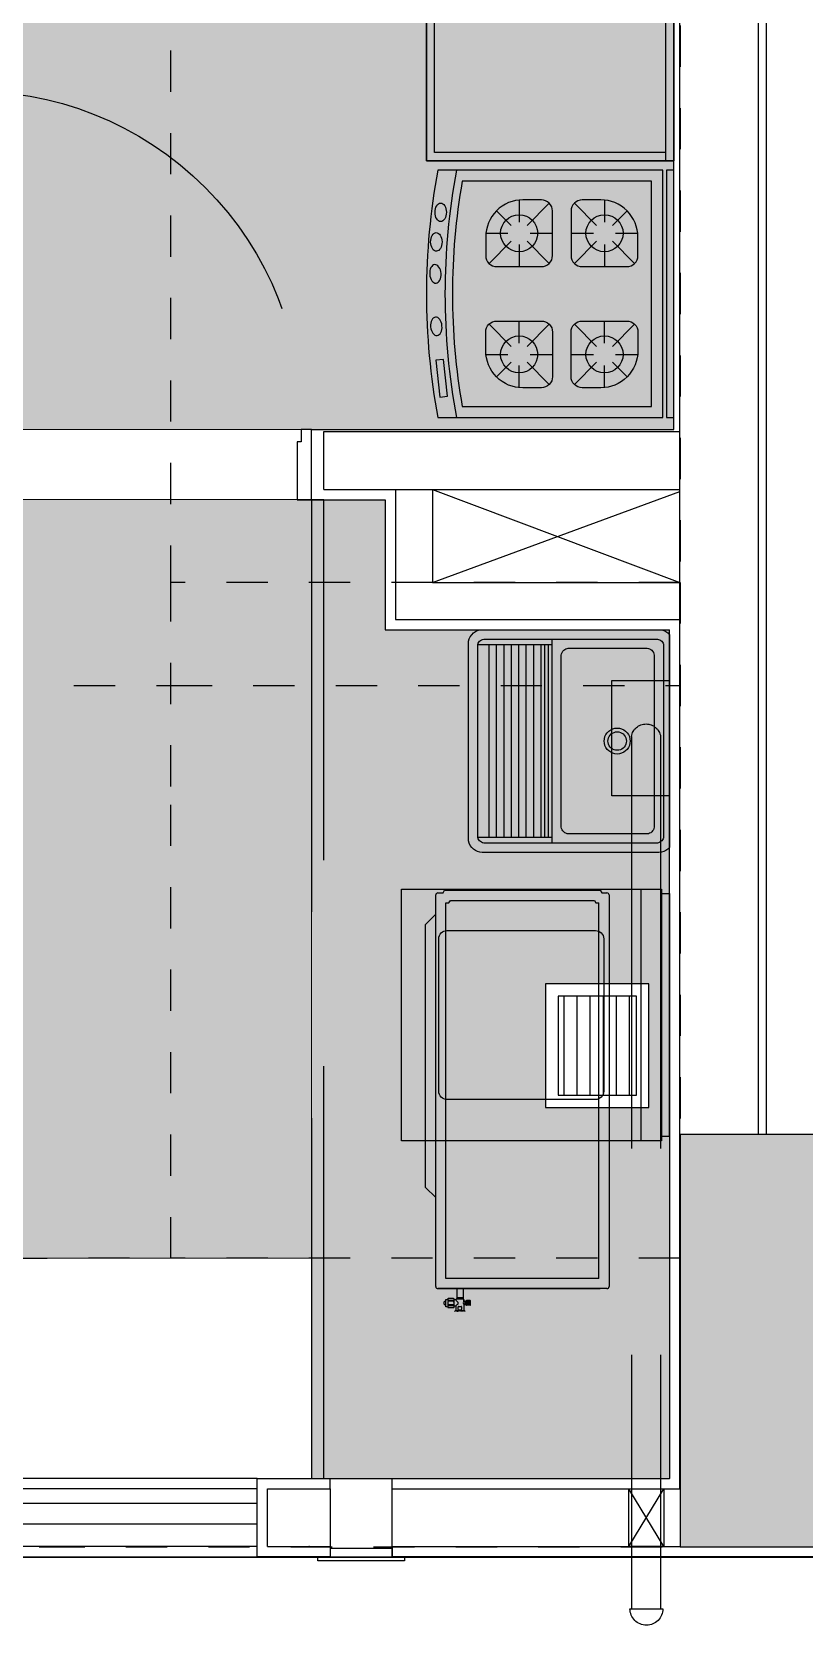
# Model space of a CAD drawing. Header units: metres. Extents: x -154 to 570, y -18 to 184.
# Drawn here: x -12.002 to -10.129, y -3.19 to 0.675 of the extents above; entities that cross this region are included whole.
import ezdxf
from ezdxf.xclip import XClip

# ---------------------------------------------------------------- set-up
doc = ezdxf.new("R2010")
doc.units = ezdxf.units.M
doc.header["$XCLIPFRAME"] = 0
for name, pattern in [('PUC TORRE B$0$DASHEDX2', [1.5, 1, -0.5]), ('PUC$0$DASHEDX2', [1.5, 1, -0.5]), ('PUC$0$HIDDEN', [0.375, 0.25, -0.125])]:
    doc.linetypes.add(name, pattern=pattern)
for name, color, linetype in [('ARQ-AUX', 7, 'Continuous'), ('ARQ-DIM - EMBASAM', 2, 'Continuous'), ('PUC TORRE B$0$1', 232, 'PUC TORRE B$0$DASHEDX2'), ('PUC TORRE B$0$4', 2, 'Continuous'), ('PUC$0$ARQ-ALV ACAB', 4, 'Continuous'), ('PUC$0$ARQ-ALV OSSO', 5, 'Continuous'), ('PUC$0$ARQ-AUX', 7, 'Continuous'), ('PUC$0$ARQ-AUX1', 1, 'Continuous'), ('PUC$0$ARQ-AUX2', 2, 'Continuous'), ('PUC$0$ARQ-CAX', 1, 'Continuous'), ('PUC$0$ARQ-CAX @ 1', 1, 'Continuous'), ('PUC$0$ARQ-ENCH', 1, 'Continuous'), ('PUC$0$ARQ-HID', 7, 'Continuous'), ('PUC$0$ARQ-MOB', 7, 'Continuous'), ('PUC$0$ARQ-PRJ', 7, 'PUC$0$DASHEDX2'), ('PUC$0$ARQ-SIM', 1, 'Continuous'), ('PUC$0$MAUROAMARELO', 162, 'Continuous'), ('PUC$0$MAUROVERDE', 3, 'Continuous'), ('terreno + circ vert$0$ARQ-EST', 2, 'Continuous')]:
    doc.layers.add(name, color=color, linetype=linetype)
doc.layers.add('PUC$0$ARQ-FORRO', color=9, linetype='Continuous', lineweight=5)

# ---------------------------------------------------------------- blocks, each defined once
blk = doc.blocks.new('PUC$0$ARQ-HID-TANQUE')
for p, q in [((-0.2621, -0.0041), (-0.258, 0)), ((-0.258, 0), (0.258, 0)), ((0.258, 0), (0.2621, -0.0041)), ((-0.27, -0.0258), (-0.2695, -0.0199)), ((-0.27, -0.0258), (-0.27, -0.0258)), ((-0.27, -0.4542), (-0.27, -0.0258)), ((-0.2695, -0.0199), (-0.268, -0.0143)), ((-0.268, -0.0143), (-0.2655, -0.009)), ((-0.2655, -0.009), (-0.2621, -0.0041)), ((-0.2475, -0.0328), (-0.2473, -0.0297)), ((-0.2475, -0.0328), (-0.2475, -0.0328)), ((-0.2475, -0.4472), (-0.2475, -0.0328)), ((-0.2473, -0.0297), (-0.2466, -0.0266)), ((-0.2466, -0.0266), (-0.2454, -0.0237)), ((-0.2454, -0.0237), (-0.2439, -0.0211)), ((-0.2439, -0.0211), (-0.242, -0.0189)), ((-0.242, -0.0189), (-0.2398, -0.0171)), ((-0.2398, -0.0171), (-0.2373, -0.0157)), ((-0.2373, -0.0157), (-0.2347, -0.0149)), ((-0.2347, -0.0149), (-0.232, -0.0146)), ((-0.232, -0.0146), (0.232, -0.0146)), ((0.232, -0.0146), (0.2347, -0.0149)), ((0.2347, -0.0149), (0.2373, -0.0157)), ((0.2373, -0.0157), (0.2398, -0.0171)), ((0.2398, -0.0171), (0.242, -0.0189)), ((0.242, -0.0189), (0.2439, -0.0211)), ((0.2439, -0.0211), (0.2454, -0.0237)), ((0.2454, -0.0237), (0.2466, -0.0266)), ((0.2466, -0.0266), (0.2473, -0.0297)), ((0.2473, -0.0297), (0.2475, -0.0328)), ((0.2475, -0.0328), (0.2475, -0.4472)), ((0.2621, -0.0041), (0.2655, -0.009)), ((0.2655, -0.009), (0.268, -0.0143)), ((0.268, -0.0143), (0.2695, -0.0199)), ((0.2695, -0.0199), (0.27, -0.0258)), ((0.27, -0.0258), (0.27, -0.4542)), ((-0.234, -0.2854), (0.234, -0.2854)), ((-0.2695, -0.4601), (-0.27, -0.4542)), ((-0.268, -0.4657), (-0.2695, -0.4601)), ((-0.2473, -0.4504), (-0.2475, -0.4472)), ((-0.2466, -0.4534), (-0.2473, -0.4504)), ((-0.2454, -0.4563), (-0.2466, -0.4534)), ((-0.2439, -0.4589), (-0.2454, -0.4563)), ((-0.242, -0.4611), (-0.2439, -0.4589)), ((-0.2398, -0.463), (-0.242, -0.4611)), ((-0.2373, -0.4643), (-0.2398, -0.463)), ((0.2398, -0.463), (0.2373, -0.4643)), ((0.242, -0.4611), (0.2398, -0.463)), ((0.2439, -0.4589), (0.242, -0.4611)), ((0.2454, -0.4563), (0.2439, -0.4589)), ((0.2466, -0.4534), (0.2454, -0.4563)), ((0.2473, -0.4504), (0.2466, -0.4534)), ((0.2475, -0.4472), (0.2473, -0.4504)), ((0.2695, -0.4601), (0.268, -0.4657)), ((0.27, -0.4542), (0.2695, -0.4601)), ((-0.2655, -0.4711), (-0.268, -0.4657)), ((-0.2621, -0.4759), (-0.2655, -0.4711)), ((-0.258, -0.48), (-0.2621, -0.4759)), ((-0.2532, -0.4834), (-0.258, -0.48)), ((-0.2479, -0.4859), (-0.2532, -0.4834)), ((-0.2422, -0.4874), (-0.2479, -0.4859)), ((-0.2364, -0.4879), (-0.2422, -0.4874)), ((-0.2347, -0.4651), (-0.2373, -0.4643)), ((0.2364, -0.4879), (-0.2364, -0.4879)), ((-0.232, -0.4654), (-0.2347, -0.4651)), ((0.232, -0.4654), (-0.232, -0.4654)), ((0.2347, -0.4651), (0.232, -0.4654)), ((0.2373, -0.4643), (0.2347, -0.4651)), ((0.2422, -0.4874), (0.2364, -0.4879)), ((0.2479, -0.4859), (0.2422, -0.4874)), ((0.2532, -0.4834), (0.2479, -0.4859)), ((0.258, -0.48), (0.2532, -0.4834)), ((0.2621, -0.4759), (0.258, -0.48)), ((0.2655, -0.4711), (0.2621, -0.4759)), ((0.268, -0.4657), (0.2655, -0.4711))]:
    blk.add_line(p, q)
at = {"color": 7}
for p, q in [((-0.215, -0.0394), (-0.2118, -0.0382)), ((-0.2118, -0.0382), (-0.2085, -0.0374)), ((-0.2085, -0.0374), (-0.205, -0.0371)), ((-0.205, -0.0371), (0.205, -0.0371)), ((0.205, -0.0371), (0.2085, -0.0374)), ((0.2085, -0.0374), (0.2118, -0.0382)), ((0.2118, -0.0382), (0.215, -0.0394)), ((-0.225, -0.0544), (-0.2247, -0.0514)), ((-0.225, -0.0544), (-0.225, -0.0544)), ((-0.225, -0.2456), (-0.225, -0.0544)), ((-0.2247, -0.0514), (-0.2238, -0.0485)), ((-0.2238, -0.0485), (-0.2223, -0.0458)), ((-0.2223, -0.0458), (-0.2203, -0.0433)), ((-0.2203, -0.0433), (-0.2179, -0.0412)), ((-0.2179, -0.0412), (-0.215, -0.0394)), ((0.215, -0.0394), (0.2179, -0.0412)), ((0.2179, -0.0412), (0.2203, -0.0433)), ((0.2203, -0.0433), (0.2223, -0.0458)), ((0.2223, -0.0458), (0.2238, -0.0485)), ((0.2238, -0.0485), (0.2247, -0.0514)), ((0.2247, -0.0514), (0.225, -0.0544)), ((0.225, -0.0544), (0.225, -0.2456)), ((-0.0296, -0.1164), (-0.0273, -0.1114)), ((-0.0273, -0.1114), (-0.0241, -0.1069)), ((-0.0241, -0.1069), (-0.0202, -0.103)), ((-0.0211, -0.1194), (-0.0195, -0.1159)), ((-0.0202, -0.103), (-0.0158, -0.0999)), ((-0.0195, -0.1159), (-0.0172, -0.1127)), ((-0.0172, -0.1127), (-0.0145, -0.1099)), ((-0.0158, -0.0999), (-0.0108, -0.0975)), ((-0.0145, -0.1099), (-0.0113, -0.1076)), ((-0.0113, -0.1076), (-0.0077, -0.106)), ((-0.0108, -0.0975), (-0.0055, -0.0961)), ((-0.0077, -0.106), (-0.0039, -0.105)), ((-0.0055, -0.0961), (0, -0.0956)), ((-0.0039, -0.105), (0, -0.1046)), ((0, -0.0956), (0.0055, -0.0961)), ((0, -0.1046), (0.0039, -0.105)), ((0.0039, -0.105), (0.0077, -0.106)), ((0.0055, -0.0961), (0.0108, -0.0975)), ((0.0077, -0.106), (0.0113, -0.1076)), ((0.0108, -0.0975), (0.0158, -0.0999)), ((0.0113, -0.1076), (0.0145, -0.1099)), ((0.0145, -0.1099), (0.0172, -0.1127)), ((0.0158, -0.0999), (0.0202, -0.103)), ((0.0172, -0.1127), (0.0195, -0.1159)), ((0.0195, -0.1159), (0.0211, -0.1194)), ((0.0202, -0.103), (0.0241, -0.1069)), ((0.0241, -0.1069), (0.0273, -0.1114)), ((0.0273, -0.1114), (0.0296, -0.1164)), ((-0.0315, -0.1271), (-0.031, -0.1217)), ((-0.031, -0.1326), (-0.0315, -0.1271)), ((-0.031, -0.1217), (-0.0296, -0.1164)), ((-0.0296, -0.1379), (-0.031, -0.1326)), ((-0.0273, -0.1429), (-0.0296, -0.1379)), ((-0.0241, -0.1474), (-0.0273, -0.1429)), ((-0.0202, -0.1513), (-0.0241, -0.1474)), ((-0.0225, -0.1271), (-0.0222, -0.1232)), ((-0.0222, -0.131), (-0.0225, -0.1271)), ((-0.0222, -0.1232), (-0.0211, -0.1194)), ((-0.0211, -0.1348), (-0.0222, -0.131)), ((-0.0195, -0.1384), (-0.0211, -0.1348)), ((-0.0158, -0.1544), (-0.0202, -0.1513)), ((-0.0172, -0.1416), (-0.0195, -0.1384)), ((-0.0145, -0.1444), (-0.0172, -0.1416)), ((-0.0108, -0.1567), (-0.0158, -0.1544)), ((-0.0113, -0.1466), (-0.0145, -0.1444)), ((-0.0077, -0.1483), (-0.0113, -0.1466)), ((-0.0039, -0.1493), (-0.0077, -0.1483)), ((0, -0.1496), (-0.0039, -0.1493)), ((0.0039, -0.1493), (0, -0.1496)), ((0.0077, -0.1483), (0.0039, -0.1493)), ((0.0113, -0.1466), (0.0077, -0.1483)), ((0.0158, -0.1544), (0.0108, -0.1567)), ((0.0145, -0.1444), (0.0113, -0.1466)), ((0.0172, -0.1416), (0.0145, -0.1444)), ((0.0202, -0.1513), (0.0158, -0.1544)), ((0.0195, -0.1384), (0.0172, -0.1416)), ((0.0211, -0.1348), (0.0195, -0.1384)), ((0.0241, -0.1474), (0.0202, -0.1513)), ((0.0211, -0.1194), (0.0222, -0.1232)), ((0.0222, -0.131), (0.0211, -0.1348)), ((0.0222, -0.1232), (0.0225, -0.1271)), ((0.0225, -0.1271), (0.0222, -0.131)), ((0.0273, -0.1429), (0.0241, -0.1474)), ((0.0296, -0.1379), (0.0273, -0.1429)), ((0.0296, -0.1164), (0.031, -0.1217)), ((0.031, -0.1326), (0.0296, -0.1379)), ((0.031, -0.1217), (0.0315, -0.1271)), ((0.0315, -0.1271), (0.031, -0.1326)), ((-0.0055, -0.1582), (-0.0108, -0.1567)), ((0, -0.1586), (-0.0055, -0.1582)), ((0.0055, -0.1582), (0, -0.1586)), ((0.0108, -0.1567), (0.0055, -0.1582)), ((-0.2247, -0.2486), (-0.225, -0.2456)), ((-0.2238, -0.2515), (-0.2247, -0.2486)), ((-0.2223, -0.2542), (-0.2238, -0.2515)), ((-0.2203, -0.2567), (-0.2223, -0.2542)), ((-0.2179, -0.2588), (-0.2203, -0.2567)), ((-0.215, -0.2606), (-0.2179, -0.2588)), ((-0.2118, -0.2618), (-0.215, -0.2606)), ((-0.2085, -0.2626), (-0.2118, -0.2618)), ((-0.205, -0.2629), (-0.2085, -0.2626)), ((0.205, -0.2629), (-0.205, -0.2629)), ((0.2085, -0.2626), (0.205, -0.2629)), ((0.2118, -0.2618), (0.2085, -0.2626)), ((0.215, -0.2606), (0.2118, -0.2618)), ((0.2179, -0.2588), (0.215, -0.2606)), ((0.2203, -0.2567), (0.2179, -0.2588)), ((0.2223, -0.2542), (0.2203, -0.2567)), ((0.2238, -0.2515), (0.2223, -0.2542)), ((0.2247, -0.2486), (0.2238, -0.2515)), ((0.225, -0.2456), (0.2247, -0.2486)), ((-0.2475, -0.2854), (0.2475, -0.2854)), ((-0.234, -0.4654), (-0.234, -0.2854)), ((-0.234, -0.2944), (0.234, -0.2944)), ((-0.234, -0.2944), (0.234, -0.2944)), ((-0.234, -0.3034), (0.234, -0.3034)), ((0.234, -0.2854), (0.234, -0.4654)), ((-0.234, -0.3124), (0.234, -0.3124)), ((-0.234, -0.3304), (0.234, -0.3304)), ((-0.234, -0.3484), (0.234, -0.3484)), ((-0.234, -0.3664), (0.234, -0.3664)), ((-0.234, -0.3844), (0.234, -0.3844)), ((-0.234, -0.4024), (0.234, -0.4024)), ((-0.234, -0.4204), (0.234, -0.4204)), ((-0.234, -0.4384), (0.234, -0.4384))]:
    blk.add_line(p, q, dxfattribs=at)
blk = doc.blocks.new('PUC$0$00002ITA-AIT-PR-008-BSE-PLA-TIP-R00$0$Cuba 1')
blk.add_line((0.205, 0.305), (0.205, 0.04))
for points in [[(0.165, 0, 0.414214), (0.205, 0.04), (0.205, 0.305, 0.414214), (0.165, 0.345), (-0.165, 0.345, 0.414214), (-0.205, 0.305), (-0.205, 0.04, 0.414214), (-0.165, 0)], [(-0.165, 0.02), (0.165, 0.02, 0.414214), (0.185, 0.04), (0.185, 0.305, 0.414214), (0.165, 0.325), (-0.165, 0.325, 0.414214), (-0.185, 0.305), (-0.185, 0.04, 0.414214)]]:
    blk.add_lwpolyline(points, format="xyb", close=True)
for radius in [0.0337, 0.0237]:
    blk.add_circle((0, 0.1725), radius)
blk = doc.blocks.new('*U1685')
at = {"linetype": 'Continuous'}
blk.add_lwpolyline([(0, 0), (0, 0.6), (-1.2, 0.6), (-1.2, 0)], dxfattribs=at)
at = {"lineweight": -2}
for points in [[(-1.2, 0), (-1.2, 0.6), (0, 0.6), (0, 0)], [(-1.18, 0.02), (-1.18, 0.58), (-0.02, 0.58), (-0.02, 0.02)], [(0, 0.02), (-1.2, 0.02)], [(0, 0), (-1.2, 0)]]:
    blk.add_lwpolyline(points, dxfattribs=at)
at = {"lineweight": -2, "extrusion": (0, 0, -1), "zscale": -1, "rotation": 180}
blk.add_blockref('PUC$0$00002ITA-AIT-PR-008-BSE-PLA-TIP-R00$0$Cuba 1', (0.4, 0.4475), dxfattribs=at)
blk = doc.blocks.new('*U1650')
for points in [[(0, 0), (0, 0.8204), (-0.03, 0.8204), (-0.03, 0)], [(0.025, 0), (0, 0), (0, -0.03), (-0.01, -0.03), (-0.01, -0.17), (0.025, -0.17), (0.025, 0)], [(-0.845, 0), (-0.82, 0), (-0.82, -0.03), (-0.81, -0.03), (-0.81, -0.17), (-0.845, -0.17), (-0.845, 0)]]:
    blk.add_lwpolyline(points, close=True)
at = {"layer": 'PUC$0$ARQ-PRJ'}
blk.add_arc((-0.0237, 0.0242), 0.7967, 88.2987, 181.7401, dxfattribs=at)
blk = doc.blocks.new('PUC$0$A$C7cb482e1')
at = {"layer": 'PUC$0$ARQ-PRJ'}
for p, q in [((-0.1098, -0.2708, 0), (-0.1098, 1.8451, 0)), ((-0.0389, -0.2708, 0), (-0.0389, 1.8451, 0))]:
    blk.add_line(p, q, dxfattribs=at)
at = {"layer": 'PUC$0$ARQ-PRJ', "elevation": 0}
for points in [[(-0.1133, 1.8451), (-0.0333, 1.8451)], [(-0.1571, -0.4064), (-0.0171, -0.4064), (-0.0171, -0.1264), (-0.1571, -0.1264), (-0.1571, -0.4064)]]:
    blk.add_lwpolyline(points, dxfattribs=at)
at = {"layer": 'PUC$0$ARQ-PRJ'}
for centre, radius, start, end in [((-0.0733, 1.8451, 0), 0.04, 360, 180), ((-0.0743, -0.2651, 0), 0.0359, 189.055, 350.945)]:
    blk.add_arc(centre, radius, start, end, dxfattribs=at)
blk = doc.blocks.new('PUC$0$pl cx vent')
at = {"layer": 'PUC$0$ARQ-CAX'}
h = blk.add_hatch(dxfattribs=at)
h.set_pattern_fill('LINE', color=255, scale=0.01, angle=90)
h.set_pattern_definition([(90, (10.529542, -8.815224), (-0.03175, 2e-18), [])])
h.paths.add_polyline_path([(-0.22, -0.27), (-0.22, -0.03), (-0.03, -0.03), (-0.03, -0.27)])
for points in [[(-0.25, -0.3), (-0.25, 0), (0, 0), (0, -0.3)], [(-0.22, -0.27), (-0.22, -0.03), (-0.03, -0.03), (-0.03, -0.27)]]:
    blk.add_lwpolyline(points, close=True, dxfattribs=at)
blk = doc.blocks.new('PUC$0$pl apto tipo 1 puc')
at = {"layer": 'PUC$0$ARQ-ALV ACAB'}
for p, q in [((-30.7983, 3.0244, 0), (-26.7983, 3.0243, 0)), ((-26.7983, 2.8343, 0), (-30.7983, 2.8344, 0)), ((-26.667, 0.46, 0), (-26.667, 0.29, 0)), ((-26.667, 0.46, -0.0001), (-26.4886, 0.46, 0)), ((-26.667, 0.29, -0.0001), (-25.7883, 0.29, 0))]:
    blk.add_line(p, q, dxfattribs=at)
at = {"layer": 'PUC$0$ARQ-ALV ACAB', "elevation": 0}
for points in [[(-26.6216, 3.0243), (-26.7333, 3.0243), (-26.7983, 3.0243), (-26.7983, 2.8343)], [(-26.6216, 2.9993), (-26.6216, 3.0243)], [(-25.3812, 3.0243), (-26.4716, 3.0243)], [(-26.4716, 2.9993), (-26.4716, 3.0243)], [(-26.7983, 2.8343), (-26.6216, 2.8343)], [(-26.6216, 2.8593), (-26.6216, 2.8343)], [(-26.4716, 2.8593), (-26.4716, 2.8343)], [(-26.4716, 2.8343), (-26.4716, 2.8343)], [(-26.4716, 2.8343), (-25.7991, 2.8343)], [(-25.7983, 2.8343), (-25.7986, 0.7758)], [(-26.4886, 0.46), (-26.4886, 0.7758), (-25.7986, 0.7758)], [(-25.7883, 0.29), (-25.7883, -2.305), (-26.6795, -2.305), (-26.6795, -2.6405), (-26.5295, -2.6405), (-26.5295, -2.455), (-25.7783, -2.455)]]:
    blk.add_lwpolyline(points, dxfattribs=at)
at = {"layer": 'PUC$0$ARQ-ALV OSSO'}
for p, q in [((-26.637, 0.435, 0), (-26.637, 0.295, 0)), ((-26.637, 0.435, -0.0001), (-25.7735, 0.435, 0)), ((-26.662, 0.29, 0), (-26.662, 0.29, 0)), ((-26.637, 0.295, -0.0001), (-25.7735, 0.295, 0))]:
    blk.add_line(p, q, dxfattribs=at)
at = {"layer": 'PUC$0$ARQ-ALV OSSO', "elevation": 0}
for points in [[(-26.7733, 2.9993), (-26.6216, 2.9993)], [(-26.7733, 2.9993), (-26.7733, 2.8593), (-26.6216, 2.8593)], [(-26.6216, 2.8593), (-26.6216, 2.9993)], [(-26.4716, 2.9993), (-26.4716, 2.8593)], [(-26.4716, 2.9993), (-25.7715, 2.9993)], [(-26.4716, 2.8593), (-25.7733, 2.8593)], [(-25.7733, 2.8593), (-25.7733, -1.49)], [(-25.5833, 2), (-25.5833, -1.49)], [(-26.4636, 0.435), (-26.4636, 0.7508), (-25.7736, 0.7508)], [(-26.3736, 0.435), (-26.3736, 0.6608), (-25.7736, 0.6608)]]:
    blk.add_lwpolyline(points, dxfattribs=at)
at = {"layer": 'PUC$0$ARQ-AUX', "elevation": 0}
for points in [[(-26.7983, 2.9993), (-30.7983, 2.9993)], [(-26.7983, 2.8593), (-30.7983, 2.8593)], [(-26.6216, 2.8343), (-26.4716, 2.8343)]]:
    blk.add_lwpolyline(points, dxfattribs=at)
at = {"layer": 'PUC$0$ARQ-AUX1'}
blk.add_lwpolyline([(-26.6718, 2.9993), (-26.6733, 2.9993)], dxfattribs=at)
at = {"layer": 'PUC$0$ARQ-AUX2', "elevation": 0}
for points in [[(-30.7983, 2.9445), (-26.7983, 2.9443)], [(-30.7983, 2.8945), (-26.7983, 2.8943)]]:
    blk.add_lwpolyline(points, dxfattribs=at)
at = {"layer": 'PUC$0$ARQ-CAX', "elevation": 0}
for points in [[(-26.6516, 3.0243), (-26.4416, 3.0243), (-26.4416, 3.0343), (-26.6516, 3.0343)], [(-26.6216, 3.0243), (-26.4716, 3.0243), (-26.4716, 3.0043), (-26.6216, 3.0043)]]:
    blk.add_lwpolyline(points, close=True, dxfattribs=at)
at = {"layer": 'PUC$0$ARQ-PRJ', "elevation": 0}
blk.add_lwpolyline([(-26.6669, 2.8341), (-26.6369, 2.8341), (-26.637, 0.46), (-26.667, 0.46)], close=True, dxfattribs=at)
at = {"layer": 'PUC$0$ARQ-SIM', "elevation": 0}
for points in [[(-26.3736, 0.6608), (-25.7736, 0.44)], [(-26.3736, 0.435), (-25.7736, 0.6608)]]:
    blk.add_lwpolyline(points, dxfattribs=at)
blk.add_blockref('PUC$0$A$C7cb482e1', (-25.7814, 1.305, 0))
at = {"layer": 'PUC$0$ARQ-CAX'}
blk.add_blockref('PUC$0$pl cx vent', (-25.8491, 1.9343, 0), dxfattribs=at)
at = {"layer": 'PUC$0$ARQ-CAX @ 1', "rotation": 180}
blk.add_blockref('*U1650', (-27.512, 0.29, 0), dxfattribs=at)
at = {"layer": 'PUC$0$ARQ-HID', "extrusion": (0, 0, -1)}
for name, p, zscale, rotation in [('PUC$0$ARQ-HID-TANQUE', (25.7985, 1.0455, 0), -1.000000000000015, 90), ('*U1685', (25.7883, -1.562, 0), -1, 270)]:
    blk.add_blockref(name, p, dxfattribs=dict(at, zscale=zscale, rotation=rotation))
blk = doc.blocks.new('PUC$0$pl apto tipo 4 puc')
at = {"layer": 'PUC$0$ARQ-ALV OSSO', "elevation": 0}
blk.add_lwpolyline([(10.2218, 2.0012), (10.2218, -1.4888)], dxfattribs=at)
blk = doc.blocks.new('PUC$0$ARQ-MOB-COZ FOG')
at = {"layer": 'PUC$0$ARQ-MOB'}
for p, q in [((-0.1411, -0.149), (-0.1766, -0.1135)), ((-0.122, -0.1412), (-0.122, -0.0872)), ((-0.1029, -0.1491), (-0.0489, -0.0951)), ((0.1529, -0.1491), (0.0989, -0.0951)), ((0.172, -0.1412), (0.172, -0.0872)), ((0.1911, -0.149), (0.2266, -0.1135)), ((-0.203, -0.1682), (-0.149, -0.1682)), ((-0.1951, -0.2413), (-0.1411, -0.1873)), ((-0.0489, -0.2412), (-0.1029, -0.1872)), ((-0.095, -0.1682), (-0.041, -0.1682)), ((0.145, -0.1682), (0.091, -0.1682)), ((0.0989, -0.2412), (0.1529, -0.1872)), ((0.2451, -0.2413), (0.1911, -0.1873)), ((0.253, -0.1682), (0.199, -0.1682)), ((-0.122, -0.2492), (-0.122, -0.1952)), ((0.172, -0.2492), (0.172, -0.1952)), ((-0.1411, -0.356), (-0.1951, -0.3021)), ((-0.122, -0.3482), (-0.122, -0.2942)), ((-0.1029, -0.3561), (-0.0489, -0.3021)), ((0.1529, -0.3561), (0.0989, -0.3021)), ((0.172, -0.3482), (0.172, -0.2942)), ((0.1911, -0.356), (0.2451, -0.3021)), ((-0.203, -0.3752), (-0.149, -0.3752)), ((-0.095, -0.3752), (-0.041, -0.3752)), ((0.145, -0.3752), (0.091, -0.3752)), ((0.253, -0.3752), (0.199, -0.3752)), ((-0.1766, -0.4298), (-0.1411, -0.3943)), ((-0.122, -0.4562), (-0.122, -0.4022)), ((-0.0489, -0.4482), (-0.1029, -0.3942)), ((0.0989, -0.4482), (0.1529, -0.3942)), ((0.172, -0.4562), (0.172, -0.4022)), ((0.2267, -0.4298), (0.1911, -0.3943))]:
    blk.add_line(p, q, dxfattribs=at)
for points in [[(0.325, -0.018), (0.325, 0), (-0.275, 0), (-0.275, -0.018)], [(0.2754, -0.5671), (0.2735, -0.5492), (0.184, -0.5589), (0.1859, -0.5768)]]:
    blk.add_lwpolyline(points, close=True, dxfattribs=at)
for points in [[(-0.275, -0.027), (-0.275, -0.5724, 0.092036), (0.325, -0.5724), (0.325, -0.027)], [(-0.248, -0.054), (-0.248, -0.5131, 0.087474), (0.298, -0.5131), (0.298, -0.054)], [(-0.041, -0.2222), (-0.041, -0.1142, 0.414214), (-0.068, -0.0872), (-0.113, -0.0872, 0.414214), (-0.203, -0.1772), (-0.203, -0.2222, 0.414214), (-0.176, -0.2492), (-0.068, -0.2492, 0.414214)], [(0.091, -0.2222), (0.091, -0.1142, -0.414214), (0.118, -0.0872), (0.163, -0.0872, -0.414214), (0.253, -0.1772), (0.253, -0.2222, -0.414214), (0.226, -0.2492), (0.118, -0.2492, -0.414214)], [(-0.041, -0.4292), (-0.041, -0.3212, 0.414214), (-0.068, -0.2942), (-0.176, -0.2942, 0.414214), (-0.203, -0.3212), (-0.203, -0.3662, 0.414214), (-0.113, -0.4562), (-0.068, -0.4562, 0.414214)], [(0.091, -0.4292), (0.091, -0.3212, -0.414214), (0.118, -0.2942), (0.226, -0.2942, -0.414214), (0.253, -0.3212), (0.253, -0.3662, -0.414214), (0.163, -0.4562), (0.118, -0.4562, -0.414214)]]:
    blk.add_lwpolyline(points, format="xyb", close=True, dxfattribs=at)
for centre in [(-0.122, -0.1682), (0.172, -0.1682), (-0.122, -0.3752), (0.172, -0.3752)]:
    blk.add_circle(centre, 0.045, dxfattribs=at)
blk.add_arc((0.025, 1.0824), 1.6374, 259.4425, 280.5575, dxfattribs=at)
for centre, major_axis in [((-0.1728, -0.5654), (0.0225, 0)), ((-0.1009, -0.576), (0.0225, 0.0004)), ((-0.0234, -0.5783), (0.0224, 0.0016)), ((0.1038, -0.5761), (0.0224, 0.002))]:
    blk.add_ellipse(centre, major_axis=major_axis, ratio=0.612901, start_param=3.141593, end_param=9.424778, dxfattribs=at)
blk = doc.blocks.new('PUC$0$MAQ-LAVAR-ROUPA')
blk.add_lwpolyline([(0, 0.65), (0.61, 0.65), (0.61, 0.02), (0, 0.02)], close=True)
blk.add_lwpolyline([(0.1, 0.18), (0.1, 0.54, -0.414214), (0.12, 0.56), (0.49, 0.56, -0.414214), (0.51, 0.54), (0.51, 0.18, -0.414214), (0.49, 0.16), (0.12, 0.16, -0.414214)], format="xyb", close=True)
for points in [[(0.61, 0.07), (0, 0.07)], [(0.6, 0.02), (0.6, 0), (0.01, 0), (0.01, 0.02)], [(0.01, 0), (0.6, 0)]]:
    blk.add_lwpolyline(points)
blk = doc.blocks.new('PUC$0$layout puc 1')
at = {"layer": 'PUC$0$ARQ-MOB'}
for name, p, rotation in [('PUC$0$ARQ-MOB-COZ FOG', (10.58, -3.0607, 0), 270), ('PUC$0$MAQ-LAVAR-ROUPA', (10.5698, -5.1401), 90)]:
    blk.add_blockref(name, p, dxfattribs=dict(at, rotation=rotation))
blk = doc.blocks.new('PUC$0$pl forro 1')
at = {"layer": 'PUC$0$ARQ-FORRO'}
h = blk.add_hatch(color=256, dxfattribs=at)
h.dxf.hatch_style = 1
h.paths.add_polyline_path([(5.5499, 2.6849), (5.5499, 1.8249), (5.4961, 1.8249), (5.4961, 0), (2.7283, -0.0001), (2.7283, -0.9006), (5.4961, -0.9007), (5.4961, -2.1008), (8.6061, -2.1008), (8.6061, -0.1978), (8.7561, -0.1978), (8.7561, -1.1651), (10.5799, -1.1651), (10.5799, 1.4299), (9.6886, 1.4299), (9.6886, 2.6849)])
h = blk.add_hatch(color=256, dxfattribs=at)
h.dxf.hatch_style = 1
h.paths.add_polyline_path([(6.275, -3.1751), (6.08, -3.1751), (6.08, -2.2709), (6.275, -2.2709)])
h.paths.add_polyline_path([(8.7761, -3.1751), (6.625, -3.1751), (6.625, -2.2708), (8.7761, -2.2708)])
h.paths.add_polyline_path([(9.7011, -1.335), (8.7761, -1.335), (8.7761, -3.1751), (9.7011, -3.1751)])
h.paths.add_polyline_path([(9.7011, -1.335), (9.7011, -3.7093), (10.5699, -3.7093), (10.5696, -1.6508), (9.8796, -1.6508), (9.8796, -1.3351)])
h.paths.add_polyline_path([(10.269, -2.5093), (10.519, -2.5093), (10.519, -2.8093), (10.269, -2.8093)], flags=16)
blk.add_lwpolyline([(5.5499, 2.6849), (5.5499, 1.8249), (5.4961, 1.8249), (5.4961, 0), (2.7283, -0.0001), (2.7283, -0.9006), (5.4961, -0.9007), (5.4961, -2.1008), (8.6061, -2.1008), (8.6061, -0.1978), (8.7561, -0.1978), (8.7561, -1.1651), (10.5799, -1.1651), (10.5799, 1.4299), (9.6886, 1.4299), (9.6886, 2.6849)], close=True, dxfattribs=at)
at = {"layer": 'PUC$0$ARQ-FORRO', "elevation": 0}
for points in [[(9.7011, -1.335), (8.7761, -1.335), (8.7761, -3.1751), (9.7011, -3.1751)], [(9.7011, -1.335), (9.7011, -3.7093), (10.5699, -3.7093), (10.5696, -1.6508), (9.8796, -1.6508), (9.8796, -1.3351)], [(10.269, -2.5093), (10.519, -2.5093), (10.519, -2.8093), (10.269, -2.8093)]]:
    blk.add_lwpolyline(points, close=True, dxfattribs=at)
blk = doc.blocks.new('PUC$0$CDS1')
at = {"layer": 'PUC$0$MAUROAMARELO'}
for p, q in [((8267.2906, 3267.3756, 0), (8267.2906, 3268.3256, 0)), ((8267.2956, 3268.3306, 0), (8267.3083, 3268.3306, 0)), ((8267.3083, 3268.3306, 0), (8267.3119, 3268.3368, 0)), ((8267.3119, 3268.3368, 0), (8267.6893, 3268.3368, 0)), ((8267.3151, 3267.3951, 0), (8267.3151, 3268.3061, 0)), ((8267.3151, 3268.3061, 0), (8267.3224, 3268.3061, 0)), ((8267.3224, 3268.3061, 0), (8267.326, 3268.3123, 0)), ((8267.326, 3268.3123, 0), (8267.6752, 3268.3123, 0)), ((8267.6752, 3268.3123, 0), (8267.6788, 3268.3061, 0)), ((8267.6788, 3268.3061, 0), (8267.6861, 3268.3061, 0)), ((8267.6861, 3267.3951, 0), (8267.6861, 3268.3061, 0)), ((8267.6893, 3268.3368, 0), (8267.6929, 3268.3306, 0)), ((8267.6929, 3268.3306, 0), (8267.7056, 3268.3306, 0)), ((8267.7106, 3268.3256, 0), (8267.7106, 3267.3756, 0)), ((8267.2906, 3268.2786, 0), (8267.2656, 3268.2536, 0)), ((8267.2656, 3267.6163, 0), (8267.2656, 3268.2536, 0)), ((8267.2906, 3267.5913, 0), (8267.2656, 3267.6163, 0)), ((8267.6861, 3267.3951, 0), (8267.3151, 3267.3951, 0)), ((8267.7056, 3267.3706, 0), (8267.2956, 3267.3706, 0)), ((8267.2956, 3267.3706, 0), (8267.6893, 3267.3706, 0)), ((8267.3149, 3267.3269, 0), (8267.3149, 3267.3443, 0)), ((8267.3338, 3267.3467, 0), (8267.3208, 3267.3467, 0)), ((8267.3338, 3267.342, 0), (8267.3208, 3267.342, 0)), ((8267.3208, 3267.342, 0), (8267.3208, 3267.3402, 0)), ((8267.3338, 3267.342, 0), (8267.3208, 3267.342, 0)), ((8267.3208, 3267.342, 0), (8267.3208, 3267.3402, 0)), ((8267.3338, 3267.3402, 0), (8267.3208, 3267.3402, 0)), ((8267.3338, 3267.3402, 0), (8267.3208, 3267.3402, 0)), ((8267.3351, 3267.3457, 0), (8267.3338, 3267.3467, 0)), ((8267.3338, 3267.342, 0), (8267.3338, 3267.3402, 0)), ((8267.3338, 3267.342, 0), (8267.3338, 3267.3402, 0)), ((8267.3351, 3267.3254, 0), (8267.3351, 3267.3457, 0)), ((8267.3389, 3267.3432, 0), (8267.3351, 3267.3432, 0)), ((8267.3389, 3267.3435, 0), (8267.3389, 3267.3437, 0)), ((8267.3389, 3267.3432, 0), (8267.3389, 3267.3436, 0)), ((8267.3579, 3267.3448, 0), (8267.34, 3267.3448, 0)), ((8267.3569, 3267.3487, 0), (8267.3415, 3267.3487, 0)), ((8267.3415, 3267.3487, 0), (8267.3415, 3267.3448, 0)), ((8267.3416, 3267.3706, 0), (8267.3416, 3267.3487, 0)), ((8267.3568, 3267.3706, 0), (8267.3568, 3267.3487, 0)), ((8267.3569, 3267.3487, 0), (8267.3569, 3267.3448, 0)), ((8267.3589, 3267.3402, 0), (8267.3589, 3267.3437, 0)), ((8267.362, 3267.3402, 0), (8267.3589, 3267.3402, 0)), ((8267.362, 3267.3315, 0), (8267.362, 3267.3402, 0)), ((8267.3636, 3267.3397, 0), (8267.362, 3267.3397, 0)), ((8267.3636, 3267.3313, 0), (8267.3636, 3267.3404, 0)), ((8267.3735, 3267.3415, 0), (8267.3646, 3267.3415, 0)), ((8267.3667, 3267.3303, 0), (8267.3667, 3267.3415, 0)), ((8267.3733, 3267.3408, 0), (8267.3667, 3267.3408, 0)), ((8267.3733, 3267.3401, 0), (8267.3667, 3267.3401, 0)), ((8267.3733, 3267.3393, 0), (8267.3667, 3267.3393, 0)), ((8267.3733, 3267.3386, 0), (8267.3667, 3267.3386, 0)), ((8267.3733, 3267.3379, 0), (8267.3667, 3267.3379, 0)), ((8267.3733, 3267.3372, 0), (8267.3667, 3267.3372, 0)), ((8267.3733, 3267.3372, 0), (8267.3667, 3267.3372, 0)), ((8267.3733, 3267.3365, 0), (8267.3667, 3267.3365, 0)), ((8267.3733, 3267.3303, 0), (8267.3733, 3267.3415, 0)), ((8267.3746, 3267.3313, 0), (8267.3746, 3267.3404, 0)), ((8267.3208, 3267.3292, 0), (8267.3208, 3267.331, 0)), ((8267.3338, 3267.331, 0), (8267.3208, 3267.331, 0)), ((8267.3338, 3267.3292, 0), (8267.3208, 3267.3292, 0)), ((8267.3338, 3267.3244, 0), (8267.3208, 3267.3244, 0)), ((8267.3338, 3267.3292, 0), (8267.3338, 3267.331, 0)), ((8267.3351, 3267.3254, 0), (8267.3338, 3267.3244, 0)), ((8267.3389, 3267.328, 0), (8267.3351, 3267.328, 0)), ((8267.336, 3267.3154, 0), (8267.3372, 3267.3167, 0)), ((8267.3606, 3267.3167, 0), (8267.3372, 3267.3167, 0)), ((8267.3389, 3267.328, 0), (8267.3389, 3267.3167, 0)), ((8267.3413, 3267.3157, 0), (8267.3438, 3267.3157, 0)), ((8267.3448, 3267.3199, 0), (8267.3448, 3267.3264, 0)), ((8267.3458, 3267.3275, 0), (8267.352, 3267.3275, 0)), ((8267.352, 3267.3188, 0), (8267.3458, 3267.3188, 0)), ((8267.3531, 3267.3264, 0), (8267.3531, 3267.3199, 0)), ((8267.3566, 3267.3157, 0), (8267.3541, 3267.3157, 0)), ((8267.362, 3267.3315, 0), (8267.3589, 3267.3315, 0)), ((8267.3589, 3267.3315, 0), (8267.3589, 3267.3167, 0)), ((8267.3618, 3267.3154, 0), (8267.3606, 3267.3167, 0)), ((8267.3636, 3267.3321, 0), (8267.362, 3267.3321, 0)), ((8267.3735, 3267.3303, 0), (8267.3646, 3267.3303, 0)), ((8267.3733, 3267.3359, 0), (8267.3667, 3267.3359, 0)), ((8267.3733, 3267.3353, 0), (8267.3667, 3267.3353, 0)), ((8267.3733, 3267.3345, 0), (8267.3667, 3267.3345, 0)), ((8267.3733, 3267.3345, 0), (8267.3667, 3267.3345, 0)), ((8267.3733, 3267.3338, 0), (8267.3667, 3267.3338, 0)), ((8267.3733, 3267.3331, 0), (8267.3667, 3267.3331, 0)), ((8267.3733, 3267.3324, 0), (8267.3667, 3267.3324, 0)), ((8267.3733, 3267.3317, 0), (8267.3667, 3267.3317, 0)), ((8267.3733, 3267.331, 0), (8267.3667, 3267.331, 0))]:
    blk.add_line(p, q, dxfattribs=at)
for centre, radius, start, end in [((8267.2956, 3268.3256, 0), 0.005, 90, 180), ((8267.7056, 3268.3256, 0), 0.005, 0, 90), ((8267.2956, 3267.3756, 0), 0.005, 180, 270), ((8267.3149, 3267.3356, 0), 0.00517, 90, 270), ((8267.3149, 3267.3531, 0), 0.00883, 270, 303.2043), ((8267.3222, 3267.3444, 0), 0.00279, 121.1036, 238.8964), ((8267.328, 3267.3356, 0), 0.00859, 147.4828, 212.5172), ((8267.3324, 3267.3444, 0), 0.00279, 301.1036, 58.8964), ((8267.3265, 3267.3356, 0), 0.00859, 327.4828, 32.5172), ((8267.34, 3267.3437, 0), 0.00108, 90, 180), ((8267.3669, 3267.3642, 0), 0.035, 216.8549, 229.9897), ((8267.3411, 3267.3356, 0), 0.00379, 331.5684, 28.4316), ((8267.3629, 3267.3359, 0), 0.00591, 132.4469, 227.5531), ((8267.3579, 3267.3437, 0), 0.00108, 0, 90), ((8267.3646, 3267.3404, 0), 0.00108, 90, 180), ((8267.3735, 3267.3404, 0), 0.00108, 0, 90), ((8267.3149, 3267.318, 0), 0.00883, 56.7957, 90), ((8267.3222, 3267.3268, 0), 0.00279, 121.1036, 238.8964), ((8267.3324, 3267.3268, 0), 0.00279, 301.1036, 58.8964), ((8267.3388, 3267.3131, 0), 0.00358, 46.1862, 140.5423), ((8267.3669, 3267.307, 0), 0.035, 130.0103, 143.1451), ((8267.3489, 3267.3021, 0), 0.0145, 69.2202, 110.7798), ((8267.3458, 3267.3264, 0), 0.00108, 90, 180), ((8267.3458, 3267.3199, 0), 0.00108, 180, 270), ((8267.352, 3267.3264, 0), 0.00108, 0, 90), ((8267.352, 3267.3199, 0), 0.00108, 270, 0), ((8267.3591, 3267.3131, 0), 0.00358, 39.4577, 133.8138), ((8267.3646, 3267.3313, 0), 0.00108, 180, 270), ((8267.3735, 3267.3313, 0), 0.00108, 270, 360)]:
    blk.add_arc(centre, radius, start, end, dxfattribs=at)
at = {"layer": 'PUC$0$MAUROVERDE', "linetype": 'PUC$0$HIDDEN'}
blk.add_arc((8267.7056, 3267.3756, 0), 0.005, 270, 0, dxfattribs=at)
blk = doc.blocks.new('PUC$0$A$C2e7cd6c0')
at = {"layer": 'PUC$0$MAUROAMARELO'}
blk.add_blockref('PUC$0$CDS1', (-8267.8828, -3266.8852, 0), dxfattribs=at)
blk = doc.blocks.new('PUC$0$A$C31d964aa')
at = {"layer": 'PUC$0$ARQ-PRJ'}
for p, q in [((-10.554, -2.9992, 0), (-10.554, -2.8592, 0)), ((-10.554, -2.8592, 0), (-10.469, -2.8592, 0)), ((-10.469, -2.9992, 0), (-10.554, -2.8592, 0)), ((-10.554, -2.9992, 0), (-10.469, -2.8592, 0)), ((-10.469, -2.8592, 0), (-10.469, -2.9992, 0)), ((-10.469, -2.9992, 0), (-10.554, -2.9992, 0))]:
    blk.add_line(p, q, dxfattribs=at)
blk = doc.blocks.new('PUC')
at = {"layer": 'PUC$0$ARQ-ALV OSSO', "xscale": -1, "rotation": 180}
blk.add_blockref('PUC$0$pl apto tipo 1 puc', (15.3432, 0), dxfattribs=at)
at = {"layer": 'PUC$0$ARQ-ALV OSSO', "color": 6, "rotation": 180}
blk.add_blockref('PUC$0$pl apto tipo 4 puc', (0.0018, 0.0019), dxfattribs=at)
at = {"layer": 'PUC$0$ARQ-ENCH'}
blk.add_blockref('PUC$0$A$C2e7cd6c0', (-10.43, -2.8592, 0), dxfattribs=at)
at = {"layer": 'PUC$0$ARQ-FORRO'}
for name, p in [('PUC$0$pl forro 1', (-21.0249, 0.8751, 0)), ('PUC$0$A$C31d964aa', (0, 0))]:
    blk.add_blockref(name, p, dxfattribs=at)
at = {"layer": 'PUC$0$ARQ-MOB', "color": 6}
blk.add_blockref('PUC$0$layout puc 1', (-21.025, 3.125, 0), dxfattribs=at)
blk = doc.blocks.new('PUC TORRE B$0$est-lo-07-6sb-r00')
at = {"layer": 'PUC TORRE B$0$4'}
h = blk.add_hatch(color=8, dxfattribs=at)
h.dxf.hatch_style = 1
h.paths.add_polyline_path([(213.004314, 592.98646), (232.004314, 592.98646), (232.004314, 743.98646), (213.004314, 743.98646)], flags=17)
h.paths.add_polyline_path([(517.003016, 942.98646), (353.003016, 942.98646), (353.003016, 923.986062), (498.003016, 923.986062), (498.003016, 465.008359), (498.003039, 465.008359), (498.003039, 450.008359), (498.003039, 395.98646), (517.003016, 395.98646)])
h.paths.add_polyline_path([(3672.003309, 253.001099), (3672.003309, 388.001099), (3637.003309, 388.001099), (3637.003309, 253.001099)])
h.paths.add_polyline_path([(3637.003309, 942.98646), (3637.003194, 872.98646), (3653.003309, 872.98646), (3653.003309, 599.001099), (3637.003309, 599.001099), (3637.003309, 539.001099), (3672.003309, 539.001099), (3672.003309, 942.98646)])
h.paths.add_polyline_path([(3672.003424, 102.001099), (3637.003309, 102.001099), (3637.003309, 42.001099), (3653.003307, 42.001099), (3653.003307, -229.998901), (3637.003309, -229.998901), (3637.003309, -299.998901), (3672.003424, -299.998901)])
h.paths.add_polyline_path([(3075.003309, -299.999844), (3110.003309, -299.999844), (3110.003309, -199.999844), (3075.003309, -199.999844)])
h.paths.add_polyline_path([(3075.003309, 270.500177), (3110.003309, 270.500177), (3110.003309, 370.500177), (3075.003309, 370.500177)])
h.paths.add_polyline_path([(520.003309, 942.98646), (520.003309, 395.98646), (555.003309, 395.98646), (555.003309, 451.98646), (539.003309, 451.98646), (539.003309, 872.98646), (555.003309, 872.98646), (555.003309, 942.98646)])
h.paths.add_polyline_path([(-2102.995138, 253.000177), (-2102.995138, 388.000177), (-2137.995138, 388.000177), (-2137.995138, 253.000177)])
h.paths.add_polyline_path([(-2137.995138, 101.999935), (-2137.995138, -299.999844), (-2102.995138, -299.999844), (-2102.995138, -229.999844), (-2118.995138, -229.999844), (-2118.995138, 41.999935), (-2102.995138, 41.999935), (-2102.995138, 101.999935)])
h.paths.add_polyline_path([(-2137.995141, 942.98646), (-2137.995141, 538.988972), (-2102.995141, 538.988972), (-2102.995141, 598.988972), (-2118.995141, 598.988972), (-2118.995141, 872.98646), (-2102.995141, 872.98646), (-2102.995141, 942.98646)])
h.paths.add_polyline_path([(520.003309, 245.003526), (520.003309, -299.999844), (555.003309, -299.999844), (555.003309, -229.999844), (539.003309, -229.999844), (539.003309, 185.003526), (555.003309, 185.003526), (555.003309, 245.003526)])
h.paths.add_polyline_path([(-34.995574, 942.98646), (-34.995574, 872.98646), (-18.995574, 872.98646), (-18.995574, 455.98646), (-34.995574, 455.98646), (-34.995574, 395.98646), (232.004426, 395.98646), (232.004426, 481.98646), (213.004426, 481.98646), (213.004426, 414.98646), (0.004426, 414.98646), (0.004426, 923.98646), (213.004426, 923.98646), (213.004426, 854.98646), (232.004426, 854.98646), (232.004426, 923.98646), (252.004426, 923.98646), (252.004426, 942.98646)])
h.paths.add_polyline_path([(3075.003309, 842.98646), (3110.003309, 842.98646), (3110.003309, 942.98646), (3075.003309, 942.98646)])
h.paths.add_polyline_path([(2530.003309, -299.999844), (2570.003309, -299.999844), (2570.003309, -199.999844), (2530.003309, -199.999844)])
h.paths.add_polyline_path([(2530.003309, 145.003526), (2570.003309, 145.003526), (2570.003309, 245.003526), (2530.003309, 245.003526)])
h.paths.add_polyline_path([(2530.003309, 395.98646), (2570.003309, 395.98646), (2570.003309, 495.98646), (2530.003309, 495.98646)])
h.paths.add_polyline_path([(2530.003309, 842.98646), (2570.003309, 842.98646), (2570.003309, 942.98646), (2530.003309, 942.98646)])
h.paths.add_polyline_path([(1995.003309, -299.999844), (2030.003309, -299.999844), (2030.003309, -199.999844), (1995.003309, -199.999844)])
h.paths.add_polyline_path([(1995.003309, 145.003526), (2030.003309, 145.003526), (2030.003309, 245.003526), (1995.003309, 245.003526)])
h.paths.add_polyline_path([(1995.003309, 395.98646), (2030.003309, 395.98646), (2030.003309, 495.98646), (1995.003309, 495.98646)])
h.paths.add_polyline_path([(1995.003309, 842.98646), (2030.003309, 842.98646), (2030.003309, 942.98646), (1995.003309, 942.98646)])
h.paths.add_polyline_path([(1460.003309, -299.999844), (1495.003309, -299.999844), (1495.003309, -199.999844), (1460.003309, -199.999844)])
h.paths.add_polyline_path([(1460.003309, 145.003526), (1495.003309, 145.003526), (1495.003309, 245.003526), (1460.003309, 245.003526)])
h.paths.add_polyline_path([(1460.176641, 395.98646), (1495.176641, 395.98646), (1495.176641, 495.98646), (1460.176641, 495.98646)])
h.paths.add_polyline_path([(1460.003309, 842.98646), (1495.003309, 842.98646), (1495.003309, 942.98646), (1460.003309, 942.98646)])
h.paths.add_polyline_path([(925.003309, -299.999844), (960.003309, -299.999844), (960.003309, -199.999844), (925.003309, -199.999844)])
h.paths.add_polyline_path([(925.003309, 145.003526), (960.003309, 145.003526), (960.003309, 245.003526), (925.003309, 245.003526)])
h.paths.add_polyline_path([(925.003309, 395.98646), (960.003309, 395.98646), (960.003309, 495.98646), (925.003309, 495.98646)])
h.paths.add_polyline_path([(925.003309, 842.98646), (960.003309, 842.98646), (960.003309, 942.98646), (925.003309, 942.98646)])
h.paths.add_polyline_path([(-1582.999721, -299.999844), (-1547.999721, -299.999844), (-1547.999721, -199.999844), (-1582.999721, -199.999844)])
h.paths.add_polyline_path([(-500.999721, -299.999844), (-465.999721, -299.999844), (-465.999721, -199.999844), (-500.999721, -199.999844)])
h.paths.add_polyline_path([(-1042.999721, -299.999844), (-1002.999721, -299.999844), (-1002.999721, -199.999844), (-1042.999721, -199.999844)])
h.paths.add_polyline_path([(-500.999721, 145.003526), (-465.999721, 145.003526), (-465.999721, 245.003526), (-500.999721, 245.003526)])
h.paths.add_polyline_path([(-1042.999721, 145.003526), (-1002.999721, 145.003526), (-1002.999721, 245.003526), (-1042.999721, 245.003526)])
h.paths.add_polyline_path([(-500.999721, 395.98646), (-465.999721, 395.98646), (-465.999721, 495.98646), (-500.999721, 495.98646)])
h.paths.add_polyline_path([(-1042.999721, 395.98646), (-1002.999721, 395.98646), (-1002.999721, 495.98646), (-1042.999721, 495.98646)])
h.paths.add_polyline_path([(-1582.999721, 270.500177), (-1547.999721, 270.500177), (-1547.999721, 370.500177), (-1582.999721, 370.500177)])
h.paths.add_polyline_path([(-500.999721, 842.98646), (-465.999721, 842.98646), (-465.999721, 942.98646), (-500.999721, 942.98646)])
h.paths.add_polyline_path([(-1042.999721, 842.98646), (-1002.999721, 842.98646), (-1002.999721, 942.98646), (-1042.999721, 942.98646)])
h.paths.add_polyline_path([(-1582.999721, 842.98646), (-1547.999721, 842.98646), (-1547.999721, 942.98646), (-1582.999721, 942.98646)])
h.paths.add_polyline_path([(-35, 245.003526), (-35, 185.003526), (-19, 185.003526), (-19, -230), (-35, -230), (-35, -300), (517, -300), (517, 245), (498, 245), (498, -281), (0, -281), (0, -19), (255, -19), (255, 245.003526), (178.5, 245.003526), (178.5, 226.003526), (236, 226.003526), (236, 0), (0, 0), (0, 226.003526), (57.5, 226.003526), (57.5, 245.003526)])
at = {"layer": 'PUC TORRE B$0$1'}
for p, q in [((-1189.98613, -91.076227), (-1166.48613, -91.076227)), ((-1226.48613, -229.999844), (-1167.482003, -229.909089))]:
    blk.add_line(p, q, dxfattribs=at)
for points in [[(-1166.48613, -67.075615), (-1166.48613, 171.925102)], [(-1042.999721, 149), (-1042.999721, -67.075615)], [(-1166.48613, -115.575305), (-1166.48613, -66.073923)], [(-1042.999721, -66.073923), (-1166.48613, -66.073923)], [(-1042.999721, -66.073923), (-1042.999721, -199.999844)], [(-1166.48613, -91.073923), (-1042.999721, -91.073923)], [(-1166.48613, -229.999844), (-1166.48613, -115.575305)], [(-1042.999721, -229.999844), (-1166.48613, -229.999844)], [(-1458.376438, -299.999844), (-1197.374736, -299.999844)], [(-1197.374736, -299.999844), (-1042.999721, -299.999844)]]:
    blk.add_lwpolyline(points, dxfattribs=at)
at = {"layer": 'PUC TORRE B$0$4', "linetype": 'Continuous'}
blk.add_lwpolyline([(-1042.999721, -299.999844), (-1002.999721, -299.999844), (-1002.999721, -199.999844), (-1042.999721, -199.999844), (-1042.999721, -299.999844)], dxfattribs=at)
blk = doc.blocks.new('PUC TORRE B')
at = {"linetype": 'Continuous', "xscale": 0.01, "yscale": 0.01, "zscale": 0.01}
blk.add_blockref('PUC TORRE B$0$est-lo-07-6sb-r00', (0, 0), dxfattribs=at)
blk.add_blockref('PUC', (0, 0))
blk = doc.blocks.new('terreno + circ vert')
at = {"layer": 'Defpoints'}
blk.add_lwpolyline([(45.0315, 1.1617, 0.011807), (45.0465, 1.811), (45.1211, 8.4606), (42.945, 9.4812), (35.5548, 12.9472), (27.5061, 16.8929), (22.1014, 19.5405), (15.0017, 23.0148), (8.3251, 26.282), (0.4895, 30.0914), (-5.8932, 33.2362), (-11.2422, 35.8718), (-77.2068, 8.3436), (-72.4625, -3.025), (39.7459, -3.025), (40.5292, -3.025, 0.392534)], format="xyb", close=True, dxfattribs=at)
at = {"layer": 'terreno + circ vert$0$ARQ-EST', "color": 102}
blk.add_lwpolyline([(45.0315, 1.1617, 0.011807), (45.0465, 1.811), (45.1211, 8.4606), (42.945, 9.4812), (35.5548, 12.9472), (27.5061, 16.8929), (22.1014, 19.5405), (15.0017, 23.0148), (8.3251, 26.282), (0.4895, 30.0914), (-5.8932, 33.2362), (-11.2422, 35.8718), (-77.2068, 8.3436), (-72.4625, -3.025), (39.7459, -3.025), (40.5291, -3.025, 0.392527), (45.0315, 1.1617)], format="xyb", dxfattribs=at)

msp = doc.modelspace()

# ---------------------------------------------------------------- block references
at = {"layer": 'ARQ-AUX'}
ref = msp.add_blockref('PUC TORRE B', (0, 0), dxfattribs=at)
XClip(ref).set_block_clipping_path([(-22.1257387469, -3.8879528525), (38.8233554118, 13.297728756)])
at = {"layer": 'ARQ-DIM - EMBASAM'}
msp.add_blockref('terreno + circ vert', (0, 0), dxfattribs=at)

doc.saveas('drawing.dxf')
